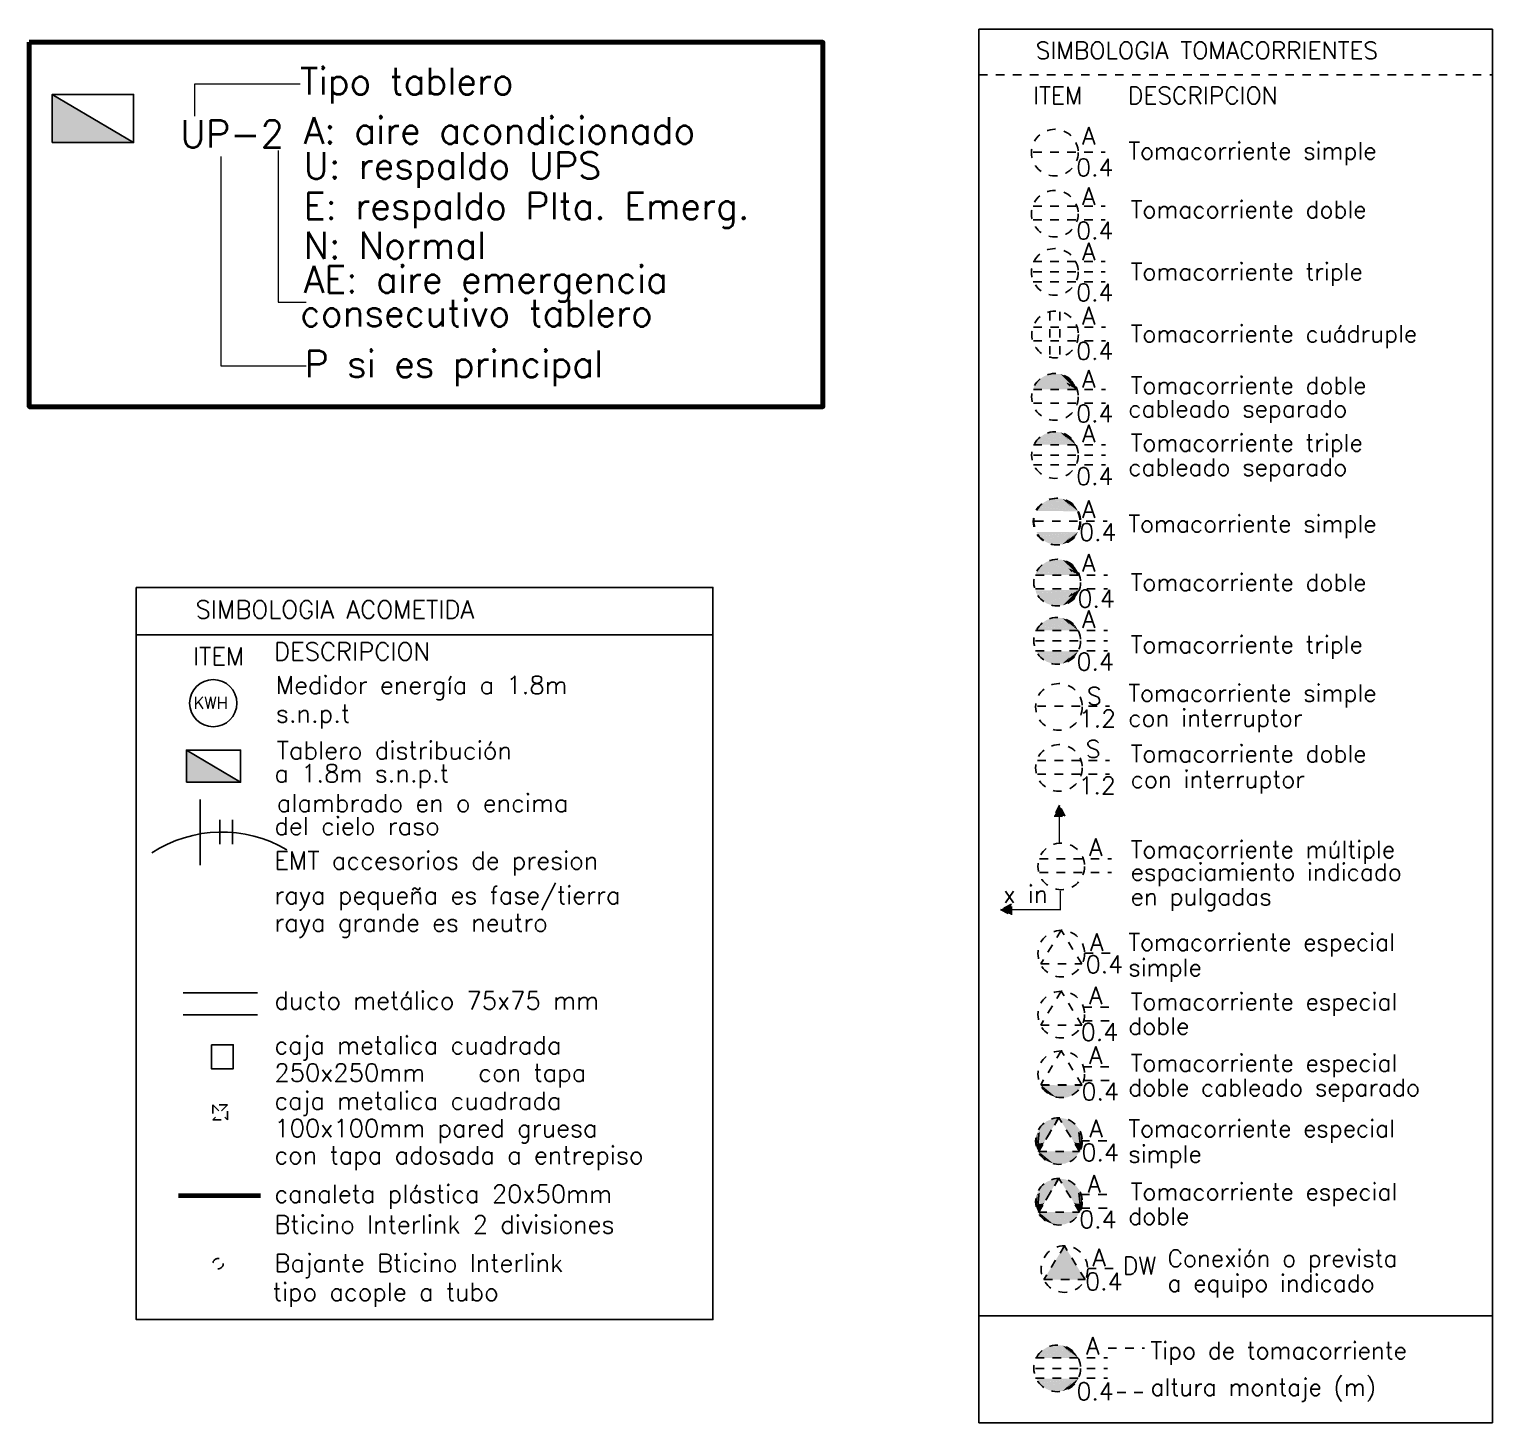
# Model space of a CAD drawing. Extents: x 622.2 to 679, y 643.6 to 685.6.
# Drawn here: x 661.03 to 678.22, y 668.11 to 684.48 of the extents above; entities that cross this region are included whole.
import ezdxf

# ---------------------------------------------------------------- set-up
doc = ezdxf.new("R2010")
doc.units = 0
doc.header["$LTSCALE"] = 0.5
doc.header["$MEASUREMENT"] = 0
for name, pattern in [('ACAD_ISO03W100', [30, 12, -18]), ('HIDDEN2', [0.1875, 0.125, -0.0625]), ('PHANTOM2', [31.75, 15.875, -3.175, 3.175, -3.175, 3.175, -3.175])]:
    doc.linetypes.add(name, pattern=pattern)
for name, color, linetype in [('CONTROL', 5, 'CONTINUOUS'), ('TEX-2mm', 3, 'CONTINUOUS'), ('TOMAS', 4, 'HIDDEN2'), ('tubería_electrica', 4, 'HIDDEN2'), ('UNIFILAR', 1, 'CONTINUOUS')]:
    doc.layers.add(name, color=color, linetype=linetype)
doc.styles.add('romans', font='romans.shx')

msp = doc.modelspace()

# ---------------------------------------------------------------- linework, layer by layer
at = {"layer": 'CONTROL'}
msp.add_lwpolyline([(663.17, 672.548), (663.428, 672.548), (663.428, 672.267), (663.17, 672.267)], close=True, dxfattribs=at)
at = {"layer": 'TOMAS', "color": 3}
for p, q in [((672.183, 683.943), (678.214, 683.943)), ((673.701, 668.984), (674.128, 668.984)), ((673.808, 668.465), (674.144, 668.465))]:
    msp.add_line(p, q, dxfattribs=at)
at = {"layer": 'TOMAS', "color": 4}
for p, q in [((672.821, 683.034), (673.667, 683.034)), ((672.821, 682.398), (673.667, 682.398)), ((672.821, 682.237), (673.667, 682.237)), ((672.821, 681.749), (673.667, 681.749)), ((672.821, 681.626), (673.667, 681.626)), ((672.821, 681.511), (673.667, 681.511)), ((673.017, 681.156), (673.017, 680.641)), ((673.132, 681.156), (673.132, 680.641)), ((672.824, 680.979), (673.67, 680.979)), ((672.824, 680.818), (673.67, 680.818)), ((672.823, 680.246), (673.669, 680.246)), ((672.823, 680.085), (673.669, 680.085)), ((672.823, 679.597), (673.669, 679.597)), ((672.823, 679.474), (673.669, 679.474)), ((672.823, 679.359), (673.669, 679.359)), ((672.842, 678.7), (673.688, 678.7)), ((672.849, 678.064), (673.695, 678.064)), ((672.849, 677.903), (673.695, 677.903)), ((672.849, 677.415), (673.695, 677.415)), ((672.849, 677.292), (673.695, 677.292)), ((672.849, 677.177), (673.695, 677.177)), ((672.871, 676.524), (673.716, 676.524)), ((672.871, 675.888), (673.716, 675.888)), ((672.871, 675.726), (673.716, 675.726)), ((673.13, 675.363), (673.066, 675.234)), ((673.066, 675.234), (673.192, 675.234)), ((673.192, 675.234), (673.13, 675.363)), ((672.896, 674.731), (673.742, 674.731)), ((672.896, 674.57), (673.742, 674.57)), ((672.566, 674.198), (672.437, 674.136)), ((672.437, 674.136), (672.566, 674.073)), ((672.566, 674.073), (672.566, 674.198)), ((673.151, 673.893), (672.909, 673.497)), ((673.392, 673.497), (673.151, 673.893)), ((673.424, 673.626), (673.743, 673.626)), ((672.909, 673.497), (673.392, 673.497)), ((673.151, 673.176), (672.909, 672.78)), ((673.392, 672.78), (673.151, 673.176)), ((673.41, 672.99), (673.743, 672.99)), ((673.414, 672.828), (673.743, 672.828)), ((672.909, 672.78), (673.392, 672.78)), ((673.151, 672.476), (672.909, 672.079)), ((673.392, 672.079), (673.151, 672.476)), ((673.41, 672.289), (673.743, 672.289)), ((672.909, 672.079), (673.392, 672.079)), ((672.913, 672.072), (673.396, 672.072)), ((673.414, 672.128), (673.743, 672.128)), ((673.124, 671.69), (672.882, 671.294)), ((672.884, 671.29), (673.12, 671.69)), ((673.366, 671.294), (673.124, 671.69)), ((672.882, 671.294), (673.366, 671.294)), ((673.384, 671.419), (673.716, 671.419)), ((673.124, 670.978), (672.882, 670.581)), ((672.884, 670.578), (673.12, 670.978)), ((673.366, 670.581), (673.124, 670.978)), ((673.384, 670.791), (673.716, 670.791)), ((673.388, 670.63), (673.716, 670.63)), ((672.882, 670.581), (673.366, 670.581)), ((673.188, 670.187), (672.946, 669.79)), ((673.43, 669.79), (673.188, 670.187)), ((673.461, 669.919), (673.78, 669.919)), ((672.946, 669.79), (673.43, 669.79)), ((672.849, 668.869), (673.695, 668.869)), ((672.849, 668.746), (673.695, 668.746)), ((672.849, 668.631), (673.695, 668.631))]:
    msp.add_line(p, q, dxfattribs=at)
at = {"layer": 'TOMAS', "color": 3, "linetype": 'Continuous'}
msp.add_line((672.187, 669.363), (678.217, 669.363), dxfattribs=at)
at = {"layer": 'TOMAS', "color": 4, "linetype": 'Continuous'}
msp.add_lwpolyline([(672.183, 684.477), (678.214, 684.477), (678.214, 668.108), (672.183, 668.108)], close=True, dxfattribs=at)
at = {"layer": 'TOMAS', "color": 4, "const_width": 0.0157}
for points in [[(673.129, 674.926), (673.129, 675.232)], [(673.141, 674.359), (673.141, 674.135), (672.566, 674.135)]]:
    msp.add_lwpolyline(points, dxfattribs=at)
at = {"layer": 'TOMAS', "color": 4}
for centre in [(673.075, 683.028), (673.075, 682.311), (673.075, 681.627), (673.078, 680.892), (673.077, 680.159), (673.077, 679.475), (673.096, 678.694), (673.103, 678.694), (673.103, 677.977), (673.103, 677.293), (673.124, 676.517), (673.124, 675.8), (673.15, 674.644), (673.151, 673.619), (673.151, 672.903), (673.151, 672.202), (673.124, 671.417), (673.124, 670.704), (673.188, 669.913), (673.103, 668.747)]:
    msp.add_circle(centre, 0.274, dxfattribs=at)
for points in [[(672.904, 680.373), (672.956, 680.405), (673.333, 680.248)], [(672.957, 680.405), (673.017, 680.426), (673.332, 680.248)], [(673.016, 680.425), (673.078, 680.433), (673.333, 680.25)], [(673.078, 680.431), (673.143, 680.426), (673.333, 680.248)], [(673.143, 680.427), (673.177, 680.415), (673.323, 680.248)], [(673.148, 680.424), (673.195, 680.407), (673.332, 680.25)], [(673.198, 680.403), (673.234, 680.387), (673.312, 680.248)], [(673.2, 680.402), (673.247, 680.377), (673.334, 680.251)], [(672.823, 680.248), (672.832, 680.285), (673.332, 680.248)], [(672.834, 680.285), (672.864, 680.334), (673.334, 680.247)], [(672.864, 680.333), (672.905, 680.374), (673.334, 680.247)], [(673.206, 680.328), (673.26, 680.3), (673.247, 680.28)], [(673.212, 680.325), (673.326, 680.257), (673.321, 680.25)], [(673.214, 680.328), (673.294, 680.291), (673.281, 680.269)], [(673.251, 680.373), (673.29, 680.337), (673.291, 680.265)], [(673.261, 680.358), (673.292, 680.333), (673.332, 680.248)], [(673.261, 680.333), (673.323, 680.275), (673.305, 680.255)], [(673.3, 680.32), (673.327, 680.272), (673.322, 680.249)], [(673.327, 680.274), (673.338, 680.249), (673.322, 680.248)], [(672.913, 679.694), (672.959, 679.723), (673.321, 679.597)], [(672.96, 679.723), (673.014, 679.742), (673.32, 679.597)], [(673.014, 679.743), (673.078, 679.749), (673.321, 679.596)], [(673.08, 679.748), (673.139, 679.742), (673.324, 679.597)], [(673.084, 679.747), (673.319, 679.601), (673.312, 679.599)], [(673.139, 679.743), (673.162, 679.735), (673.242, 679.649)], [(673.142, 679.742), (673.198, 679.722), (673.32, 679.598)], [(673.2, 679.72), (673.249, 679.691), (673.279, 679.634)], [(672.833, 679.598), (672.864, 679.649), (673.321, 679.597)], [(672.864, 679.65), (672.911, 679.694), (673.32, 679.597)], [(673.249, 679.692), (673.261, 679.681), (673.264, 679.648)], [(673.252, 679.69), (673.292, 679.648), (673.321, 679.598)], [(673.252, 679.673), (673.268, 679.673), (673.289, 679.63)], [(673.257, 679.68), (673.293, 679.644), (673.293, 679.619)], [(673.26, 679.66), (673.31, 679.615), (673.32, 679.601)], [(673.265, 679.659), (673.266, 679.656), (673.305, 679.63), (673.304, 679.614)], [(672.859, 678.817), (672.89, 678.867), (673.347, 678.816)], [(672.89, 678.868), (672.937, 678.913), (673.346, 678.816)], [(672.939, 678.913), (672.985, 678.942), (673.347, 678.816)], [(672.986, 678.941), (673.04, 678.961), (673.346, 678.816)], [(673.04, 678.962), (673.104, 678.968), (673.347, 678.815)], [(673.106, 678.967), (673.165, 678.961), (673.35, 678.816)], [(673.11, 678.966), (673.345, 678.82), (673.338, 678.818)], [(673.165, 678.962), (673.188, 678.954), (673.268, 678.867)], [(673.168, 678.961), (673.224, 678.94), (673.346, 678.817)], [(673.226, 678.939), (673.275, 678.91), (673.305, 678.852)], [(673.275, 678.91), (673.287, 678.9), (673.29, 678.866)], [(673.278, 678.909), (673.318, 678.867), (673.347, 678.817)], [(673.278, 678.892), (673.294, 678.892), (673.315, 678.849)], [(673.283, 678.899), (673.319, 678.863), (673.319, 678.837)], [(673.286, 678.879), (673.336, 678.834), (673.346, 678.82)], [(673.291, 678.878), (673.292, 678.875), (673.331, 678.849), (673.33, 678.833)], [(673.321, 678.847), (673.345, 678.823), (673.342, 678.821)], [(672.859, 678.572), (672.89, 678.521), (673.347, 678.573)], [(672.89, 678.52), (672.937, 678.475), (673.346, 678.572)], [(672.939, 678.475), (672.985, 678.446), (673.347, 678.572)], [(672.986, 678.447), (673.04, 678.427), (673.346, 678.572)], [(673.04, 678.427), (673.104, 678.421), (673.347, 678.573)], [(673.106, 678.421), (673.165, 678.428), (673.35, 678.573)], [(673.11, 678.423), (673.345, 678.569), (673.338, 678.571)], [(673.165, 678.427), (673.188, 678.434), (673.268, 678.521)], [(673.168, 678.428), (673.224, 678.448), (673.346, 678.571)], [(673.226, 678.45), (673.275, 678.478), (673.305, 678.536)], [(673.275, 678.478), (673.287, 678.488), (673.29, 678.522)], [(673.278, 678.48), (673.318, 678.521), (673.347, 678.572)], [(673.278, 678.496), (673.294, 678.496), (673.315, 678.539)], [(673.283, 678.489), (673.319, 678.525), (673.319, 678.551)], [(673.286, 678.51), (673.336, 678.554), (673.346, 678.568)], [(673.291, 678.51), (673.292, 678.514), (673.331, 678.539), (673.33, 678.555)], [(673.321, 678.541), (673.345, 678.565), (673.342, 678.568)], [(672.86, 678.103), (672.89, 678.152), (673.36, 678.065)], [(672.89, 678.151), (672.931, 678.192), (673.36, 678.065)], [(672.93, 678.19), (672.982, 678.223), (673.359, 678.065)], [(672.983, 678.223), (673.043, 678.244), (673.358, 678.066)], [(673.042, 678.243), (673.104, 678.251), (673.359, 678.068)], [(673.104, 678.249), (673.169, 678.244), (673.359, 678.065)], [(673.169, 678.244), (673.203, 678.233), (673.349, 678.066)], [(673.174, 678.241), (673.221, 678.225), (673.358, 678.068)], [(673.224, 678.221), (673.26, 678.204), (673.338, 678.066)], [(673.226, 678.22), (673.273, 678.195), (673.36, 678.069)], [(673.277, 678.191), (673.316, 678.155), (673.317, 678.082)], [(673.287, 678.176), (673.318, 678.15), (673.358, 678.065)], [(672.849, 678.066), (672.858, 678.102), (673.358, 678.065)], [(673.232, 678.146), (673.286, 678.118), (673.273, 678.098)], [(673.238, 678.143), (673.352, 678.075), (673.347, 678.068)], [(673.24, 678.146), (673.32, 678.109), (673.307, 678.087)], [(673.287, 678.15), (673.349, 678.093), (673.331, 678.073)], [(673.326, 678.138), (673.353, 678.09), (673.348, 678.067)], [(673.353, 678.092), (673.364, 678.067), (673.348, 678.066)], [(672.849, 677.888), (672.858, 677.852), (673.358, 677.889)], [(672.86, 677.851), (672.89, 677.802), (673.36, 677.889)], [(672.89, 677.803), (672.931, 677.762), (673.36, 677.889)], [(672.93, 677.764), (672.982, 677.731), (673.359, 677.889)], [(672.983, 677.731), (673.043, 677.71), (673.358, 677.888)], [(673.042, 677.711), (673.104, 677.703), (673.359, 677.886)], [(673.104, 677.705), (673.169, 677.71), (673.359, 677.889)], [(673.169, 677.71), (673.203, 677.721), (673.349, 677.888)], [(673.174, 677.713), (673.221, 677.729), (673.358, 677.886)], [(673.224, 677.733), (673.26, 677.75), (673.338, 677.888)], [(673.226, 677.734), (673.273, 677.759), (673.36, 677.886)], [(673.232, 677.808), (673.286, 677.836), (673.273, 677.856)], [(673.238, 677.812), (673.352, 677.88), (673.347, 677.886)], [(673.24, 677.808), (673.32, 677.845), (673.307, 677.867)], [(673.277, 677.763), (673.316, 677.799), (673.317, 677.872)], [(673.287, 677.778), (673.318, 677.804), (673.358, 677.889)], [(673.287, 677.804), (673.349, 677.861), (673.331, 677.881)], [(673.326, 677.816), (673.353, 677.864), (673.348, 677.887)], [(673.353, 677.862), (673.364, 677.887), (673.348, 677.888)], [(672.859, 677.416), (672.89, 677.466), (673.347, 677.415)], [(672.89, 677.467), (672.937, 677.512), (673.346, 677.415)], [(672.939, 677.512), (672.985, 677.541), (673.347, 677.415)], [(672.986, 677.54), (673.04, 677.56), (673.346, 677.415)], [(673.04, 677.561), (673.104, 677.566), (673.347, 677.414)], [(673.106, 677.566), (673.165, 677.56), (673.35, 677.415)], [(673.11, 677.565), (673.345, 677.419), (673.338, 677.417)], [(673.165, 677.561), (673.188, 677.553), (673.268, 677.466)], [(673.168, 677.56), (673.224, 677.539), (673.346, 677.416)], [(673.226, 677.537), (673.275, 677.509), (673.305, 677.451)], [(673.275, 677.509), (673.287, 677.499), (673.29, 677.465)], [(673.278, 677.508), (673.318, 677.466), (673.347, 677.416)], [(673.278, 677.491), (673.294, 677.491), (673.315, 677.448)], [(673.283, 677.498), (673.319, 677.462), (673.319, 677.436)], [(673.286, 677.478), (673.336, 677.433), (673.346, 677.419)], [(673.291, 677.477), (673.292, 677.474), (673.331, 677.448), (673.33, 677.432)], [(673.321, 677.446), (673.345, 677.422), (673.342, 677.42)], [(672.859, 677.171), (672.89, 677.12), (673.347, 677.171)], [(672.89, 677.119), (672.937, 677.074), (673.346, 677.171)], [(672.939, 677.074), (672.985, 677.045), (673.347, 677.171)], [(672.986, 677.046), (673.04, 677.026), (673.346, 677.171)], [(673.04, 677.026), (673.104, 677.02), (673.347, 677.172)], [(673.106, 677.02), (673.165, 677.026), (673.35, 677.171)], [(673.11, 677.022), (673.345, 677.168), (673.338, 677.17)], [(673.168, 677.026), (673.224, 677.047), (673.346, 677.17)], [(673.226, 677.049), (673.275, 677.077), (673.305, 677.135)], [(673.275, 677.077), (673.287, 677.087), (673.29, 677.121)], [(673.278, 677.079), (673.318, 677.12), (673.347, 677.171)], [(673.278, 677.095), (673.294, 677.095), (673.315, 677.138)], [(673.283, 677.088), (673.319, 677.124), (673.319, 677.15)], [(673.286, 677.109), (673.336, 677.153), (673.346, 677.167)], [(673.291, 677.109), (673.292, 677.113), (673.331, 677.138), (673.33, 677.154)], [(673.321, 677.14), (673.345, 677.164), (673.342, 677.167)], [(673.165, 677.026), (673.188, 677.033), (673.268, 677.12)], [(673.066, 675.234), (673.13, 675.363), (673.192, 675.234)], [(672.566, 674.073), (672.437, 674.136), (672.566, 674.198)], [(672.912, 672.074), (673.396, 672.073), (673.349, 672.002)], [(672.912, 672.074), (673.348, 672.002), (673.291, 671.96)], [(672.913, 672.074), (673.292, 671.959), (673.221, 671.93)], [(672.918, 672.075), (672.958, 672.002), (672.914, 672.068)], [(672.914, 672.074), (673.221, 671.931), (673.156, 671.922)], [(672.915, 672.075), (673.159, 671.922), (673.087, 671.93)], [(672.915, 672.075), (673.091, 671.93), (673.019, 671.958)], [(672.915, 672.075), (673.019, 671.957), (672.961, 672.002)], [(672.918, 672.073), (673.031, 671.966), (673.018, 671.958)], [(673.12, 671.69), (673.045, 671.678), (672.883, 671.294)], [(673.047, 671.678), (672.981, 671.651), (672.883, 671.297)], [(672.981, 671.651), (672.927, 671.608), (672.883, 671.298)], [(673.124, 671.69), (673.2, 671.679), (673.368, 671.298)], [(673.198, 671.679), (673.264, 671.653), (673.368, 671.3)], [(673.264, 671.653), (673.319, 671.611), (673.368, 671.302)], [(672.865, 671.5), (672.852, 671.421), (672.883, 671.296)], [(672.883, 671.55), (672.865, 671.5), (672.88, 671.301)], [(672.9, 671.52), (672.871, 671.507), (672.879, 671.306)], [(672.928, 671.608), (672.884, 671.551), (672.883, 671.298)], [(673.318, 671.611), (673.363, 671.555), (673.368, 671.302)], [(673.347, 671.523), (673.376, 671.511), (673.371, 671.31)], [(673.363, 671.554), (673.383, 671.504), (673.37, 671.304)], [(673.383, 671.504), (673.397, 671.425), (673.368, 671.3)], [(672.853, 671.419), (672.86, 671.34), (672.88, 671.298)], [(672.941, 671.396), (672.856, 671.385), (672.883, 671.292)], [(672.954, 671.41), (672.86, 671.339), (672.883, 671.291)], [(672.882, 671.296), (673.366, 671.295), (673.319, 671.224)], [(672.882, 671.296), (673.318, 671.224), (673.261, 671.181)], [(672.883, 671.296), (673.262, 671.181), (673.191, 671.151)], [(672.884, 671.296), (673.191, 671.153), (673.126, 671.144)], [(672.887, 671.296), (672.928, 671.224), (672.884, 671.29)], [(672.885, 671.296), (673.128, 671.144), (673.057, 671.152)], [(672.885, 671.296), (673.061, 671.151), (672.989, 671.18)], [(672.885, 671.296), (672.989, 671.178), (672.931, 671.223)], [(672.888, 671.294), (673.001, 671.188), (672.988, 671.18)], [(673.295, 671.412), (673.39, 671.343), (673.367, 671.294)], [(673.307, 671.399), (673.393, 671.388), (673.367, 671.295)], [(673.396, 671.423), (673.39, 671.344), (673.371, 671.302)], [(673.12, 670.978), (673.045, 670.965), (672.883, 670.582)], [(673.047, 670.966), (672.981, 670.938), (672.883, 670.584)], [(672.981, 670.938), (672.927, 670.896), (672.883, 670.586)], [(673.124, 670.978), (673.2, 670.966), (673.368, 670.585)], [(673.198, 670.967), (673.264, 670.94), (673.368, 670.588)], [(673.264, 670.94), (673.319, 670.898), (673.368, 670.589)], [(672.865, 670.788), (672.852, 670.709), (672.883, 670.584)], [(672.883, 670.838), (672.865, 670.788), (672.88, 670.588)], [(672.9, 670.807), (672.871, 670.795), (672.879, 670.594)], [(672.928, 670.896), (672.884, 670.839), (672.883, 670.586)], [(673.318, 670.898), (673.363, 670.842), (673.368, 670.589)], [(673.347, 670.811), (673.376, 670.798), (673.371, 670.597)], [(673.363, 670.841), (673.383, 670.791), (673.37, 670.591)], [(673.383, 670.791), (673.397, 670.713), (673.368, 670.587)], [(672.853, 670.706), (672.86, 670.628), (672.88, 670.586)], [(672.941, 670.683), (672.856, 670.672), (672.883, 670.579)], [(672.954, 670.697), (672.86, 670.627), (672.883, 670.578)], [(673.295, 670.699), (673.39, 670.63), (673.367, 670.582)], [(673.307, 670.686), (673.393, 670.676), (673.367, 670.583)], [(673.396, 670.71), (673.39, 670.631), (673.371, 670.589)], [(672.882, 670.583), (673.366, 670.582), (673.319, 670.511)], [(672.882, 670.583), (673.318, 670.511), (673.261, 670.469)], [(672.883, 670.583), (673.262, 670.468), (673.191, 670.439)], [(672.887, 670.584), (672.928, 670.511), (672.884, 670.577)], [(672.884, 670.583), (673.191, 670.44), (673.126, 670.432)], [(672.885, 670.584), (673.128, 670.432), (673.057, 670.439)], [(672.885, 670.584), (673.061, 670.439), (672.989, 670.467)], [(672.885, 670.584), (672.989, 670.466), (672.931, 670.511)], [(672.888, 670.582), (673.001, 670.475), (672.988, 670.467)], [(672.946, 669.79), (673.188, 670.187), (673.43, 669.79)], [(672.859, 668.87), (672.89, 668.921), (673.347, 668.869)], [(672.89, 668.922), (672.937, 668.966), (673.346, 668.869)], [(672.939, 668.966), (672.985, 668.995), (673.347, 668.869)], [(672.986, 668.995), (673.04, 669.014), (673.346, 668.869)], [(673.04, 669.015), (673.104, 669.021), (673.347, 668.868)], [(673.106, 669.02), (673.165, 669.014), (673.35, 668.869)], [(673.11, 669.019), (673.345, 668.873), (673.338, 668.871)], [(673.165, 669.015), (673.188, 669.007), (673.268, 668.921)], [(673.168, 669.014), (673.224, 668.994), (673.346, 668.87)], [(673.226, 668.992), (673.275, 668.963), (673.305, 668.906)], [(673.275, 668.964), (673.287, 668.953), (673.29, 668.92)], [(673.278, 668.962), (673.318, 668.92), (673.347, 668.87)], [(673.278, 668.945), (673.294, 668.945), (673.315, 668.902)], [(673.283, 668.952), (673.319, 668.916), (673.319, 668.891)], [(673.286, 668.932), (673.336, 668.887), (673.346, 668.873)], [(673.291, 668.931), (673.292, 668.928), (673.331, 668.902), (673.33, 668.886)], [(673.321, 668.9), (673.345, 668.877), (673.342, 668.874)], [(672.859, 668.625), (672.89, 668.574), (673.347, 668.626)], [(672.89, 668.573), (672.937, 668.529), (673.346, 668.625)], [(672.939, 668.529), (672.985, 668.5), (673.347, 668.625)], [(672.986, 668.5), (673.04, 668.48), (673.346, 668.625)], [(673.04, 668.48), (673.104, 668.474), (673.347, 668.626)], [(673.106, 668.474), (673.165, 668.481), (673.35, 668.626)], [(673.11, 668.476), (673.345, 668.622), (673.338, 668.624)], [(673.165, 668.48), (673.188, 668.487), (673.268, 668.574)], [(673.168, 668.481), (673.224, 668.501), (673.346, 668.624)], [(673.226, 668.503), (673.275, 668.531), (673.305, 668.589)], [(673.275, 668.531), (673.287, 668.541), (673.29, 668.575)], [(673.278, 668.533), (673.318, 668.574), (673.347, 668.625)], [(673.278, 668.549), (673.294, 668.549), (673.315, 668.592)], [(673.283, 668.542), (673.319, 668.578), (673.319, 668.604)], [(673.286, 668.563), (673.336, 668.607), (673.346, 668.621)], [(673.291, 668.563), (673.292, 668.567), (673.331, 668.592), (673.33, 668.608)], [(673.321, 668.594), (673.345, 668.618), (673.342, 668.621)]]:
    msp.add_solid(points, dxfattribs=at)
at = {"layer": 'tubería_electrica'}
for p, q in [((663.187, 671.841), (663.36, 671.668)), ((663.36, 671.841), (663.187, 671.668))]:
    msp.add_line(p, q, dxfattribs=at)
msp.add_lwpolyline([(663.187, 671.668), (663.36, 671.668), (663.36, 671.841), (663.187, 671.841)], close=True, dxfattribs=at)
at = {"layer": 'tubería_electrica', "linetype": 'ACAD_ISO03W100', "lineweight": 100, "const_width": 0.0518}
msp.add_lwpolyline([(663.748, 670.776), (662.784, 670.776)], dxfattribs=at)
at = {"layer": 'tubería_electrica', "color": 1}
msp.add_circle((663.249, 669.977), 0.0608, dxfattribs=at)
at = {"layer": 'UNIFILAR', "lineweight": 15}
for p, q in [((662.975, 683.456), (662.975, 683.838)), ((662.975, 683.838), (664.213, 683.838)), ((663.284, 680.518), (663.284, 682.982)), ((663.955, 683.054), (663.955, 681.27)), ((663.955, 681.27), (664.285, 681.27)), ((664.285, 680.518), (663.284, 680.518))]:
    msp.add_line(p, q, dxfattribs=at)
at = {"layer": 'UNIFILAR', "color": 4}
for p, q in [((661.301, 683.711), (662.257, 683.146)), ((662.877, 676.009), (663.514, 675.632))]:
    msp.add_line(p, q, dxfattribs=at)
at = {"layer": 'UNIFILAR', "color": 3}
msp.add_line((662.288, 677.364), (669.06, 677.364), dxfattribs=at)
at = {"layer": 'UNIFILAR', "color": 7}
for p, q in [((663.038, 675.428), (663.038, 674.657)), ((663.269, 675.192), (663.269, 674.905)), ((663.42, 675.192), (663.42, 674.905))]:
    msp.add_line(p, q, dxfattribs=at)
at = {"layer": 'UNIFILAR', "color": 4, "linetype": 'PHANTOM2'}
for p, q in [((662.84, 673.159), (663.71, 673.159)), ((662.84, 672.9), (663.71, 672.9))]:
    msp.add_line(p, q, dxfattribs=at)
at = {"layer": 'UNIFILAR', "color": 4, "lineweight": 100}
msp.add_lwpolyline([(661.032, 684.324), (670.352, 684.324), (670.352, 680.042), (661.032, 680.042)], close=True, dxfattribs=at)
at = {"layer": 'UNIFILAR', "color": 6}
for points in [[(661.301, 683.146), (661.301, 683.711), (662.257, 683.711), (662.257, 683.146)], [(662.877, 675.632), (662.877, 676.009), (663.514, 676.009), (663.514, 675.632)]]:
    msp.add_lwpolyline(points, close=True, dxfattribs=at)
at = {"layer": 'UNIFILAR', "color": 4}
msp.add_lwpolyline([(662.288, 677.921), (669.06, 677.921), (669.06, 669.32), (662.288, 669.32)], close=True, dxfattribs=at)
at = {"layer": 'UNIFILAR', "color": 6}
msp.add_circle((663.192, 676.561), 0.277, dxfattribs=at)
at = {"layer": 'UNIFILAR', "color": 7}
msp.add_arc((663.294, 673.553), 1.495, 59.3493, 123.4102, dxfattribs=at)
at = {"layer": 'UNIFILAR', "color": 4}
for points in [[(661.301, 683.711), (661.301, 683.146), (661.517, 683.362)], [(662.257, 683.146), (661.301, 683.711), (661.517, 683.362)], [(661.301, 683.146), (662.257, 683.146), (661.517, 683.362)], [(662.877, 676.009), (662.877, 675.632), (663.021, 675.776)], [(663.514, 675.632), (662.877, 676.009), (663.021, 675.776)], [(662.877, 675.632), (663.514, 675.632), (663.021, 675.776)]]:
    msp.add_solid(points, dxfattribs=at)

# ---------------------------------------------------------------- texts
at = {"layer": 'TEX-2mm', "color": 3, "style": 'romans'}
for s, height, p in [('SIMBOLOGIA TOMACORRIENTES', 0.20128, (672.851, 684.128)), ('ITEM', 0.2013, (672.822, 683.599)), ('DESCRIPCION', 0.20128, (673.934, 683.599)), ('Tomacorriente simple', 0.20128, (673.938, 682.949)), ('Tomacorriente doble', 0.20128, (673.966, 682.26)), ('Tomacorriente triple', 0.20128, (673.966, 681.53)), ('Tomacorriente cuádruple', 0.20128, (673.966, 680.8)), ('Tomacorriente doble ', 0.20128, (673.966, 680.194)), ('cableado separado', 0.20128, (673.938, 679.92)), ('Tomacorriente triple ', 0.20128, (673.966, 679.519)), ('cableado separado', 0.20128, (673.938, 679.232)), ('Tomacorriente simple', 0.20128, (673.938, 678.568)), ('Tomacorriente doble', 0.20128, (673.966, 677.879)), ('Tomacorriente triple', 0.20128, (673.966, 677.149)), ('Tomacorriente simple ', 0.20128, (673.938, 676.579)), ('con interruptor', 0.20128, (673.938, 676.287)), ('Tomacorriente doble ', 0.20128, (673.966, 675.867)), ('con interruptor', 0.20128, (673.966, 675.566)), ('Tomacorriente múltiple', 0.20128, (673.966, 674.742)), ('espaciamiento indicado', 0.20128, (673.966, 674.478)), ('en pulgadas', 0.20128, (673.966, 674.188)), ('Tomacorriente especial', 0.20128, (673.938, 673.653)), ('simple', 0.2013, (673.938, 673.355)), ('Tomacorriente especial', 0.20128, (673.966, 672.954)), ('doble', 0.2013, (673.938, 672.667)), ('Tomacorriente especial', 0.20128, (673.966, 672.233)), ('doble cableado separado', 0.20128, (673.938, 671.946)), ('Tomacorriente especial', 0.20128, (673.938, 671.464)), ('simple', 0.2013, (673.938, 671.165)), ('Tomacorriente especial', 0.20128, (673.966, 670.721)), ('doble', 0.2013, (673.938, 670.434)), ('Conexión o prevista', 0.20128, (674.399, 669.939)), ('a equipo indicado', 0.20128, (674.399, 669.647)), ('Tipo de tomacorriente', 0.20128, (674.199, 668.856)), ('altura montaje (m)', 0.20128, (674.199, 668.426))]:
    msp.add_text(s, height=height, dxfattribs=at).set_placement(p)
at = {"layer": 'TOMAS', "color": 3, "style": 'romans'}
for s, height, p in [('A', 0.204, (673.396, 683.122)), ('0.4', 0.2044, (673.325, 682.752)), ('A', 0.204, (673.396, 682.413)), ('0.4', 0.2044, (673.325, 682.01)), ('A', 0.204, (673.396, 681.766)), ('0.4', 0.2044, (673.325, 681.284)), ('A', 0.204, (673.396, 681.011)), ('0.4', 0.2044, (673.325, 680.596)), ('A', 0.204, (673.396, 680.269)), ('0.4', 0.2044, (673.325, 679.86)), ('A', 0.204, (673.396, 679.625)), ('0.4', 0.2044, (673.325, 679.124)), ('A', 0.204, (673.396, 678.738)), ('0.4', 0.2044, (673.361, 678.469)), ('A', 0.204, (673.396, 678.108)), ('0.4', 0.2044, (673.342, 677.686)), ('A', 0.204, (673.396, 677.447)), ('0.4', 0.2044, (673.331, 676.946)), ('S', 0.204, (673.452, 676.543)), ('1.2', 0.2044, (673.356, 676.278)), ('S', 0.204, (673.438, 675.921)), ('1.2', 0.2044, (673.353, 675.492)), ('A', 0.204, (673.477, 674.766)), ('x in', 0.2044, (672.469, 674.217)), ('A', 0.204, (673.491, 673.651)), ('0.4', 0.2044, (673.438, 673.391)), ('A', 0.204, (673.477, 673.026)), ('0.4', 0.2044, (673.382, 672.596)), ('A', 0.204, (673.477, 672.323)), ('0.4', 0.2044, (673.39, 671.896)), ('A', 0.204, (673.482, 671.461)), ('0.4', 0.2044, (673.39, 671.182)), ('A', 0.204, (673.46, 670.811)), ('0.4', 0.2044, (673.362, 670.395)), ('A', 0.204, (673.516, 669.946)), ('DW', 0.2044, (673.873, 669.851)), ('0.4', 0.2044, (673.432, 669.665)), ('A', 0.204, (673.443, 668.911)), ('0.4', 0.2044, (673.329, 668.375))]:
    msp.add_text(s, height=height, dxfattribs=at).set_placement(p)
at = {"layer": 'UNIFILAR', "color": 7, "style": 'romans'}
for s, height, p in [('Tipo tablero ', 0.31479, (664.212, 683.709)), ('consecutivo tablero ', 0.31479, (664.212, 680.986)), ('P si es principal', 0.31479, (664.264, 680.389)), ('SIMBOLOGIA ACOMETIDA', 0.20986, (662.984, 677.557)), ('ITEM', 0.2099, (662.954, 677.006)), ('DESCRIPCION', 0.20986, (663.906, 677.063)), ('Medidor energía a 1.8m ', 0.20986, (663.927, 676.669)), ('s.n.p.t', 0.2099, (663.927, 676.335)), ('Tablero distribución', 0.20986, (663.938, 675.902)), ('a 1.8m s.n.p.t', 0.20986, (663.91, 675.632)), ('alambrado en o encima ', 0.20986, (663.938, 675.283)), ('del cielo raso', 0.20986, (663.91, 675.013)), ('EMT accesorios de presion', 0.20986, (663.91, 674.608)), ('raya pequeña es fase/tierra', 0.20986, (663.91, 674.2)), ('raya grande es neutro', 0.20986, (663.91, 673.878)), ('ducto metálico 75x75 mm', 0.20986, (663.91, 672.964)), ('caja metalica cuadrada', 0.20986, (663.91, 672.438)), ('250x250mm   con tapa', 0.20986, (663.91, 672.115)), ('caja metalica cuadrada', 0.20986, (663.91, 671.786)), ('100x100mm pared gruesa', 0.20986, (663.91, 671.464)), ('con tapa adosada a entrepiso', 0.20986, (663.91, 671.147)), ('canaleta plástica 20x50mm', 0.20986, (663.91, 670.692)), ('Bticino Interlink 2 divisiones', 0.20986, (663.91, 670.333)), ('Bajante Bticino Interlink ', 0.20986, (663.91, 669.88)), ('tipo acople a tubo', 0.20986, (663.891, 669.54))]:
    msp.add_text(s, height=height, dxfattribs=at).set_placement(p)
at = {"layer": 'UNIFILAR', "color": 3, "style": 'romans'}
for s, height, p in [('UP-2', 0.3197, (662.802, 683.089)), ('KWH', 0.14, (662.961, 676.495))]:
    msp.add_text(s, height=height, dxfattribs=at).set_placement(p)
at = {"layer": 'UNIFILAR', "color": 5, "style": 'romans'}
for s, height, p in [('A: aire acondicionado', 0.31479, (664.253, 683.131)), ('U: respaldo UPS', 0.31479, (664.253, 682.719)), ('E: respaldo Plta. Emerg.', 0.31479, (664.253, 682.245)), ('N: Normal', 0.3148, (664.253, 681.781)), ('AE: aire emergencia', 0.31479, (664.253, 681.382))]:
    msp.add_text(s, height=height, dxfattribs=at).set_placement(p)

doc.saveas('drawing.dxf')
